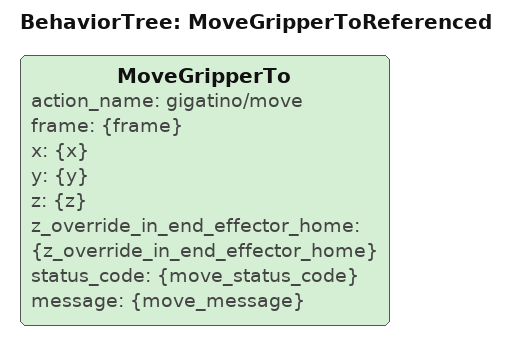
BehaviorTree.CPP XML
<?xml version="1.0"?>
<root BTCPP_format="4">
  <BehaviorTree ID="MoveGripperToReferenced">
    <MoveGripperTo action_name="gigatino/move"
                    frame="{frame}"
                    x="{x}"
                    y="{y}"
                    z="{z}"
                    z_override_in_end_effector_home="{z_override_in_end_effector_home}"
                    status_code="{move_status_code}"
                    message="{move_message}" />
  </BehaviorTree>
</root>
